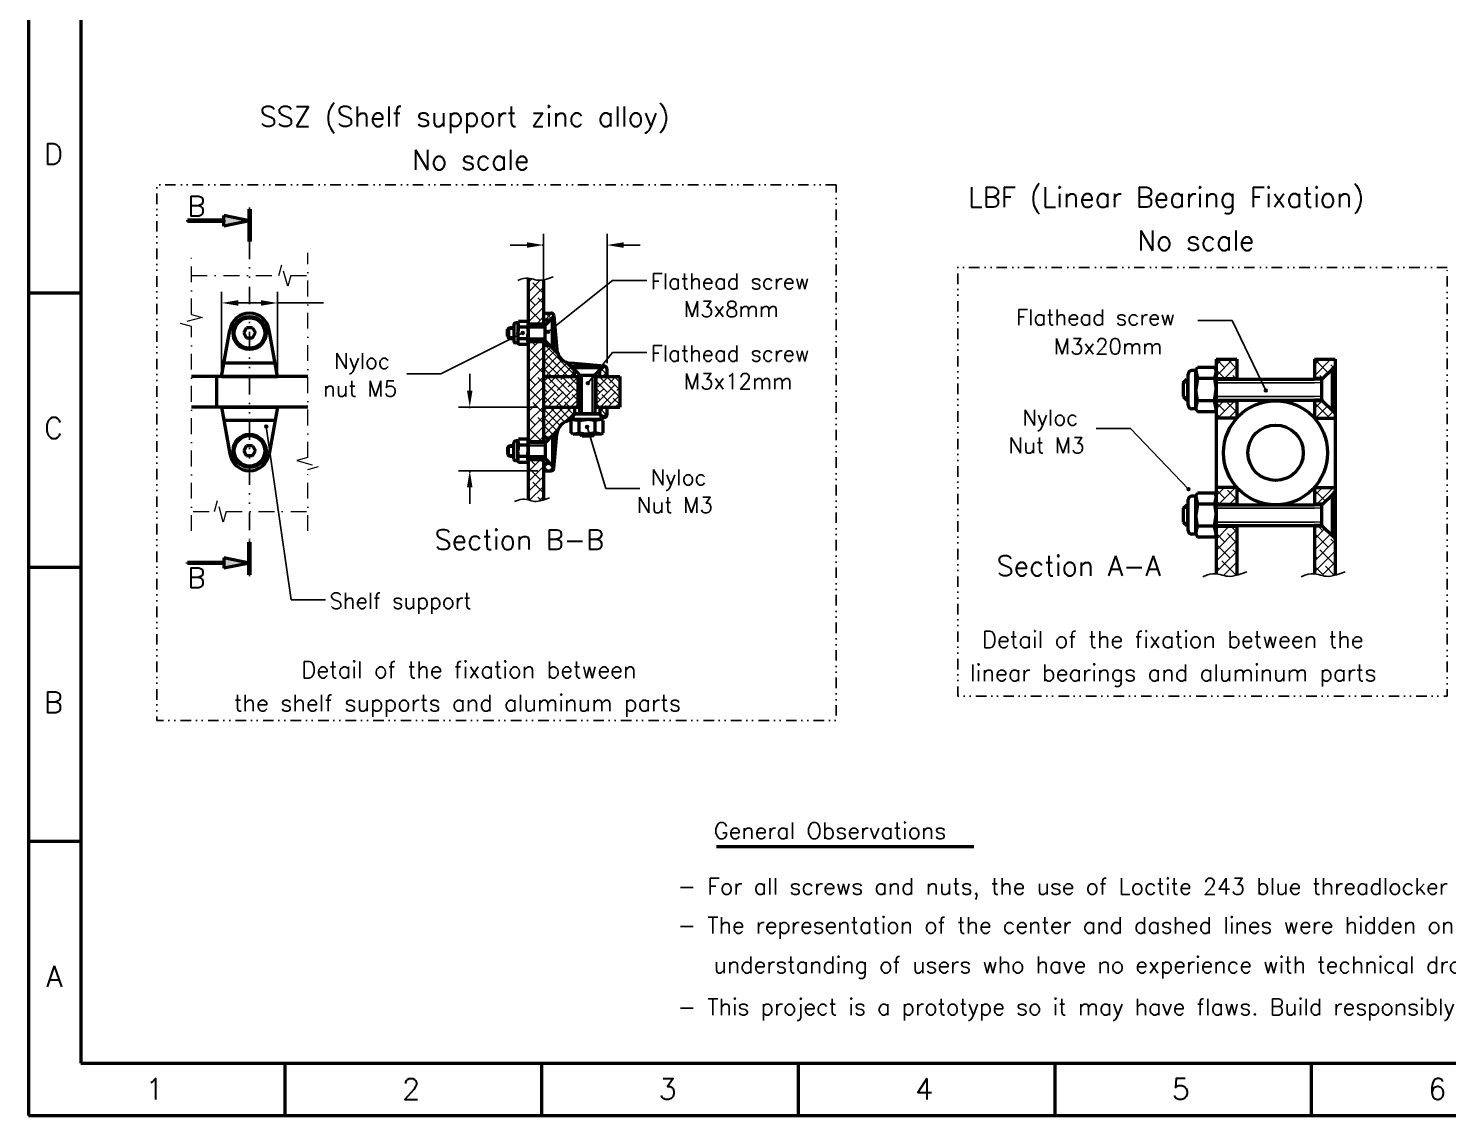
# Model space of a CAD drawing. Extents: x 22021 to 22715, y -7306 to -6812.
# Drawn here: x 22020.7 to 22276.6, y -7306 to -7110.1 of the extents above; entities that cross this region are included whole.
import ezdxf

# ---------------------------------------------------------------- set-up
doc = ezdxf.new("R2010")
doc.units = 0
doc.header["$PDMODE"] = 34
for name, pattern in [('DASHDOTTINY', [3.81, 1.905, -0.9525, 0, -0.9525]), ('DASHED', [19.05, 12.7, -6.35]), ('DIVIDE', [31.75, 12.7, -6.35, 0, -6.35, 0, -6.35]), ('DIVIDETINY', [4.7625, 1.905, -0.9525, 0, -0.9525, 0, -0.9525])]:
    doc.linetypes.add(name, pattern=pattern)
doc.layers.get('0').update_dxf_attribs({"lineweight": 0})
for name, color, linetype in [('Corte', 130, 'DIVIDE'), ('Cotas', 90, 'Continuous'), ('Detalhe', 132, 'DIVIDETINY'), ('Hachura', 9, 'Continuous')]:
    doc.layers.add(name, color=color, linetype=linetype)
for name, color, linetype, lineweight in [('Encurtamento', 61, 'DASHDOTTINY', 13), ('Fixação e Transmissão', 5, 'Continuous', 50), ('Guias', 30, 'Continuous', 50), ('Linha tracejada', 254, 'DASHED', 15), ('Perfis e Cantoneiras', 2, 'Continuous', 50), ('Peças Usinadas', 120, 'Continuous', 50)]:
    doc.layers.add(name, color=color, linetype=linetype, lineweight=lineweight)
doc.styles.get("Standard").update_dxf_attribs({"font": 'romans.shx'})
doc.dimstyles.get("Standard").update_dxf_attribs({"dimtxt": 3, "dimasz": 3, "dimexe": 2, "dimexo": 1, "dimgap": 1, "dimtad": 0, "dimtoh": 1, "dimcen": 0.09, "dimadec": 0, "dimazin": 0, "dimtfac": 1, "dimtdec": 4, "dimtofl": 0, "dimtmove": 0, "dimatfit": 3, "dimfxl": 1, "dimtolj": 1, "dimtzin": 0, "dimarcsym": 0})

# ---------------------------------------------------------------- blocks, each defined once
blk = doc.blocks.new('*D_11')
at = {"color": 0, "linetype": 'ByBlock', "lineweight": -2}
for p, q in [((22100.27, -7175.32), (22100.27, -7172.32)), ((22112.57, -7178.32), (22098.27, -7178.32)), ((22100.27, -7178.32), (22100.27, -7178.5)), ((22112.57, -7189.77), (22098.27, -7189.77)), ((22100.27, -7189.77), (22100.27, -7190.08)), ((22100.27, -7192.77), (22100.27, -7195.77))]:
    blk.add_line(p, q, dxfattribs=at)
for points in [[(22100.27, -7178.32), (22100.77, -7175.32), (22100.27, -7178.32), (22099.77, -7175.32)], [(22100.27, -7189.77), (22099.77, -7192.77), (22100.27, -7189.77), (22100.77, -7192.77)]]:
    blk.add_solid(points, dxfattribs=at)
at = {"layer": 'Defpoints', "color": 0, "linetype": 'ByBlock', "lineweight": 0}
for p in [(22100.27, -7178.32), (22113.57, -7178.32), (22100.27, -7189.77), (22113.57, -7189.77)]:
    blk.add_point(p, dxfattribs=at)
blk = doc.blocks.new('*D_16')
at = {"color": 0, "linetype": 'ByBlock', "lineweight": -2}
for p, q in [((22110.57, -7149.1), (22107.57, -7149.1)), ((22113.57, -7149.1), (22113.34, -7149.1)), ((22113.57, -7160.38), (22113.57, -7147.1)), ((22125.02, -7149.1), (22124.91, -7149.1)), ((22125.02, -7170.41), (22125.02, -7147.1)), ((22128.02, -7149.1), (22131.02, -7149.1))]:
    blk.add_line(p, q, dxfattribs=at)
for points in [[(22113.57, -7149.1), (22110.57, -7148.6), (22113.57, -7149.1), (22110.57, -7149.6)], [(22125.02, -7149.1), (22128.02, -7149.6), (22125.02, -7149.1), (22128.02, -7148.6)]]:
    blk.add_solid(points, dxfattribs=at)
at = {"layer": 'Defpoints', "color": 0, "linetype": 'ByBlock', "lineweight": 0}
for p in [(22113.57, -7149.1), (22125.02, -7149.1), (22113.57, -7161.38), (22125.02, -7171.41)]:
    blk.add_point(p, dxfattribs=at)
blk = doc.blocks.new('*D_17')
at = {"color": 0, "linetype": 'ByBlock', "lineweight": -2}
for p, q in [((22055.54, -7171.82), (22055.54, -7157.54)), ((22058.54, -7159.54), (22062.61, -7159.54)), ((22065.61, -7171.82), (22065.61, -7157.54)), ((22065.61, -7159.54), (22073.9, -7159.54))]:
    blk.add_line(p, q, dxfattribs=at)
for points in [[(22055.54, -7159.54), (22058.54, -7160.04), (22055.54, -7159.54), (22058.54, -7159.04)], [(22065.61, -7159.54), (22062.61, -7159.04), (22065.61, -7159.54), (22062.61, -7160.04)]]:
    blk.add_solid(points, dxfattribs=at)
at = {"layer": 'Defpoints', "color": 0, "linetype": 'ByBlock', "lineweight": 0}
for p in [(22055.54, -7159.54), (22065.61, -7159.54), (22055.54, -7172.82), (22065.61, -7172.82)]:
    blk.add_point(p, dxfattribs=at)

msp = doc.modelspace()

# ---------------------------------------------------------------- hatches: boundary and pattern name
at = {"layer": 'Cotas'}
h = msp.add_hatch(color=256, dxfattribs=at)
h.dxf.hatch_style = 1
h.paths.add_polyline_path([(22110.097, -7164.944, 0.2411741), (22109.99, -7164.734, 0.6113775), (22109.58, -7164.944, 1), (22110.097, -7164.944)])
h = msp.add_hatch(color=256, dxfattribs=at)
h.dxf.hatch_style = 1
h.paths.add_polyline_path([(22114.661, -7164.755, 0.2411741), (22114.553, -7164.545, 0.6113775), (22114.144, -7164.755, 1), (22114.661, -7164.755)])
h = msp.add_hatch(color=256, dxfattribs=at)
h.dxf.hatch_style = 1
h.paths.add_polyline_path([(22121.828, -7173.989, 0.2411741), (22121.72, -7173.779, 0.6113775), (22121.311, -7173.989, 1), (22121.828, -7173.989)])
h = msp.add_hatch(color=256, dxfattribs=at)
h.dxf.hatch_style = 1
h.paths.add_polyline_path([(22244.065, -7175.32, 0.2411741), (22243.957, -7175.11, 0.6113775), (22243.548, -7175.32, 1), (22244.065, -7175.32)])
h = msp.add_hatch(color=256, dxfattribs=at)
h.dxf.hatch_style = 1
h.paths.add_polyline_path([(22063.851, -7181.797, 0.2411741), (22063.743, -7181.587, 0.6113775), (22063.334, -7181.797, 1), (22063.851, -7181.797)])
h = msp.add_hatch(color=256, dxfattribs=at)
h.dxf.hatch_style = 1
h.paths.add_polyline_path([(22121.685, -7181.897, 0.2411741), (22121.578, -7181.687, 0.6113775), (22121.168, -7181.897, 1), (22121.685, -7181.897)])
h = msp.add_hatch(color=256, dxfattribs=at)
h.dxf.hatch_style = 1
h.paths.add_polyline_path([(22230.13, -7193.11, 0.2411741), (22230.023, -7192.9, 0.6113775), (22229.613, -7193.11, 1), (22230.13, -7193.11)])
at = {"layer": 'Hachura'}
h = msp.add_hatch(dxfattribs=at)
h.set_pattern_fill('ANSI38', color=256, scale=0.4)
h.paths.add_polyline_path([(22113.566, -7155.367), (22113.541, -7155.372), (22113.515, -7155.378), (22113.49, -7155.383), (22113.465, -7155.388), (22113.44, -7155.393), (22113.416, -7155.398), (22113.391, -7155.402), (22113.367, -7155.407), (22113.343, -7155.411), (22113.32, -7155.415), (22113.296, -7155.419), (22113.273, -7155.422), (22113.25, -7155.426), (22113.228, -7155.429), (22113.205, -7155.432), (22113.183, -7155.435), (22113.161, -7155.438), (22113.139, -7155.441), (22113.117, -7155.443), (22113.096, -7155.445), (22113.075, -7155.448), (22113.054, -7155.45), (22113.033, -7155.451), (22113.012, -7155.453), (22112.992, -7155.455), (22112.971, -7155.456), (22112.951, -7155.457), (22112.931, -7155.458), (22112.911, -7155.459), (22112.891, -7155.46), (22112.872, -7155.46), (22112.853, -7155.461), (22112.833, -7155.461), (22112.814, -7155.461), (22112.795, -7155.461), (22112.776, -7155.461), (22112.758, -7155.461), (22112.739, -7155.461), (22112.72, -7155.46), (22112.702, -7155.46), (22112.684, -7155.459), (22112.666, -7155.458), (22112.648, -7155.457), (22112.63, -7155.456), (22112.612, -7155.454), (22112.594, -7155.453), (22112.576, -7155.451), (22112.559, -7155.45), (22112.541, -7155.448), (22112.524, -7155.446), (22112.506, -7155.444), (22112.489, -7155.442), (22112.472, -7155.44), (22112.454, -7155.438), (22112.437, -7155.435), (22112.42, -7155.433), (22112.403, -7155.43), (22112.386, -7155.427), (22112.369, -7155.424), (22112.352, -7155.421), (22112.335, -7155.418), (22112.318, -7155.415), (22112.301, -7155.412), (22112.284, -7155.408), (22112.268, -7155.405), (22112.251, -7155.401), (22112.234, -7155.398), (22112.217, -7155.394), (22112.2, -7155.39), (22112.183, -7155.386), (22112.166, -7155.382), (22112.15, -7155.378), (22112.133, -7155.374), (22112.116, -7155.37), (22112.099, -7155.366), (22112.082, -7155.361), (22112.065, -7155.357), (22112.048, -7155.352), (22112.03, -7155.348), (22112.013, -7155.343), (22111.996, -7155.339), (22111.979, -7155.334), (22111.944, -7155.324), (22111.909, -7155.314), (22111.874, -7155.304), (22111.839, -7155.294), (22111.767, -7155.273), (22111.731, -7155.263), (22111.694, -7155.252), (22111.657, -7155.242), (22111.62, -7155.232), (22111.602, -7155.226), (22111.583, -7155.221), (22111.564, -7155.216), (22111.545, -7155.211), (22111.526, -7155.206), (22111.507, -7155.201), (22111.488, -7155.196), (22111.468, -7155.191), (22111.449, -7155.186), (22111.43, -7155.181), (22111.41, -7155.177), (22111.39, -7155.172), (22111.371, -7155.167), (22111.351, -7155.163), (22111.331, -7155.158), (22111.311, -7155.154), (22111.29, -7155.15), (22111.27, -7155.145), (22111.25, -7155.141), (22111.229, -7155.137), (22111.209, -7155.133), (22111.188, -7155.129), (22111.167, -7155.125), (22111.146, -7155.122), (22111.125, -7155.118), (22111.104, -7155.115), (22111.082, -7155.111), (22111.061, -7155.108), (22111.039, -7155.105), (22111.018, -7155.102), (22110.996, -7155.099), (22110.974, -7155.097), (22110.952, -7155.094), (22110.929, -7155.092), (22110.907, -7155.089), (22110.885, -7155.087), (22110.862, -7155.085), (22110.839, -7155.084), (22110.818, -7155.082), (22110.818, -7163.148), (22110.818, -7163.344), (22110.818, -7163.573), (22113.566, -7163.573), (22113.566, -7162.657), (22113.566, -7161.375), (22113.566, -7155.367)])
h = msp.add_hatch(dxfattribs=at)
h.set_pattern_fill('ANSI37', color=256, scale=0.32712132)
h.paths.add_polyline_path([(22115.434, -7161.793, 0.3888787), (22114.978, -7161.375), (22113.566, -7161.375), (22113.566, -7162.657), (22114.757, -7162.657), (22115.214, -7162.199), (22115.449, -7161.965), (22115.434, -7161.793)])
h = msp.add_hatch(dxfattribs=at)
h.set_pattern_fill('ANSI38', color=256, scale=0.4)
h.paths.add_polyline_path([(22113.566, -7178.32), (22113.566, -7175.572), (22113.566, -7172.824), (22113.566, -7167.237), (22113.566, -7166.321), (22110.818, -7166.321), (22110.818, -7166.55), (22110.818, -7166.746), (22110.818, -7184.398), (22110.818, -7184.594), (22110.818, -7184.823), (22113.566, -7184.823), (22113.566, -7183.907), (22113.566, -7178.32)])
h = msp.add_hatch(dxfattribs=at)
h.set_pattern_fill('ANSI37', color=256, scale=0.32712132)
h.paths.add_polyline_path([(22117.793, -7170.273, -0.2267131), (22116.117, -7168.597), (22115.214, -7167.695), (22114.757, -7167.237), (22113.566, -7167.237), (22113.566, -7172.824), (22119.153, -7172.824), (22119.153, -7171.634), (22118.695, -7171.176), (22117.793, -7170.273)])
h = msp.add_hatch(dxfattribs=at)
h.set_pattern_fill('ANSI38', color=256, scale=0.4375)
h.paths.add_polyline_path([(22238.577, -7169.666), (22234.827, -7169.666), (22234.827, -7171.729), (22234.827, -7173.166), (22238.577, -7173.166), (22238.577, -7169.666)])
h = msp.add_hatch(dxfattribs=at)
h.set_pattern_fill('ANSI38', color=256, scale=0.4375)
h.paths.add_polyline_path([(22256.302, -7170.916), (22256.302, -7169.666), (22252.552, -7169.666), (22252.552, -7173.166), (22254.052, -7173.166), (22255.802, -7171.416), (22256.302, -7170.916)])
h = msp.add_hatch(dxfattribs=at)
h.set_pattern_fill('ANSI37', color=256, scale=0.32712132)
h.paths.add_polyline_path([(22125.015, -7171.412, 0.3888787), (22124.597, -7170.956), (22124.425, -7170.941), (22124.191, -7171.176), (22123.733, -7171.634), (22123.733, -7172.824), (22125.015, -7172.824), (22125.015, -7171.412)])
h = msp.add_hatch(dxfattribs=at)
h.set_pattern_fill('ANSI38', color=256, scale=0.30000001, angle=90.000003)
h.paths.add_polyline_path([(22119.84, -7172.824), (22119.153, -7172.824), (22113.566, -7172.824), (22113.566, -7175.572), (22119.84, -7175.572), (22119.84, -7172.824)])
h = msp.add_hatch(dxfattribs=at)
h.set_pattern_fill('ANSI38', color=256, scale=0.30000001, angle=90.000003)
h.paths.add_polyline_path([(22127.305, -7172.824), (22125.015, -7172.824), (22123.733, -7172.824), (22123.046, -7172.824), (22123.046, -7175.572), (22127.305, -7175.572), (22127.305, -7172.824)])
h = msp.add_hatch(dxfattribs=at)
h.set_pattern_fill('ANSI38', color=256, scale=0.30000001)
h.paths.add_polyline_path([(22119.84, -7175.572), (22113.566, -7175.572), (22113.566, -7178.32), (22119.153, -7178.32), (22120.069, -7178.32), (22120.069, -7175.572), (22119.84, -7175.572)])
h = msp.add_hatch(dxfattribs=at)
h.set_pattern_fill('ANSI38', color=256, scale=0.30000001)
h.paths.add_polyline_path([(22127.305, -7175.572), (22123.046, -7175.572), (22122.817, -7175.572), (22122.817, -7178.32), (22123.733, -7178.32), (22125.015, -7178.32), (22127.305, -7178.32), (22127.305, -7175.572)])
h = msp.add_hatch(dxfattribs=at)
h.set_pattern_fill('ANSI38', color=256, scale=0.4375)
h.paths.add_polyline_path([(22238.577, -7177.166), (22234.827, -7177.166), (22234.827, -7178.604), (22234.827, -7180.291), (22238.577, -7180.291), (22238.577, -7177.166)])
h = msp.add_hatch(dxfattribs=at)
h.set_pattern_fill('ANSI38', color=256, scale=0.4375)
h.paths.add_polyline_path([(22255.802, -7178.916), (22254.052, -7177.166), (22252.552, -7177.166), (22252.552, -7180.291), (22256.302, -7180.291), (22256.302, -7179.416), (22255.802, -7178.916)])
h = msp.add_hatch(dxfattribs=at)
h.set_pattern_fill('ANSI37', color=256, scale=0.32712132)
h.paths.add_polyline_path([(22119.153, -7179.511), (22119.153, -7178.32), (22113.566, -7178.32), (22113.566, -7183.907), (22114.757, -7183.907), (22115.214, -7183.449), (22116.117, -7182.547, -0.2267131), (22117.793, -7180.871), (22119.153, -7179.511)])
h = msp.add_hatch(dxfattribs=at)
h.set_pattern_fill('ANSI37', color=256, scale=0.32712132)
h.paths.add_polyline_path([(22125.015, -7178.32), (22123.733, -7178.32), (22123.733, -7179.511), (22124.425, -7180.203), (22124.597, -7180.188, 0.3888779), (22125.015, -7179.732), (22125.015, -7178.32)])
h = msp.add_hatch(dxfattribs=at)
h.set_pattern_fill('ANSI38', color=256, scale=0.4)
h.paths.add_polyline_path([(22113.566, -7189.769), (22113.566, -7188.487), (22113.566, -7187.571), (22110.818, -7187.571), (22110.818, -7187.8), (22110.818, -7187.996), (22110.818, -7195.034), (22110.825, -7195.036), (22110.845, -7195.041), (22110.864, -7195.046), (22110.883, -7195.051), (22110.902, -7195.056), (22110.921, -7195.061), (22110.94, -7195.066), (22110.959, -7195.071), (22110.978, -7195.076), (22110.996, -7195.082), (22111.034, -7195.092), (22111.07, -7195.102), (22111.107, -7195.113), (22111.143, -7195.123), (22111.215, -7195.144), (22111.25, -7195.154), (22111.285, -7195.164), (22111.32, -7195.174), (22111.355, -7195.184), (22111.372, -7195.189), (22111.389, -7195.193), (22111.407, -7195.198), (22111.424, -7195.202), (22111.441, -7195.207), (22111.458, -7195.211), (22111.475, -7195.216), (22111.492, -7195.22), (22111.509, -7195.224), (22111.526, -7195.228), (22111.543, -7195.232), (22111.559, -7195.236), (22111.576, -7195.24), (22111.593, -7195.244), (22111.61, -7195.248), (22111.627, -7195.251), (22111.644, -7195.255), (22111.661, -7195.258), (22111.677, -7195.262), (22111.694, -7195.265), (22111.711, -7195.268), (22111.728, -7195.271), (22111.745, -7195.274), (22111.762, -7195.277), (22111.779, -7195.28), (22111.796, -7195.282), (22111.813, -7195.285), (22111.83, -7195.287), (22111.848, -7195.29), (22111.865, -7195.292), (22111.882, -7195.294), (22111.9, -7195.296), (22111.917, -7195.298), (22111.935, -7195.3), (22111.952, -7195.301), (22111.97, -7195.303), (22111.988, -7195.304), (22112.006, -7195.306), (22112.024, -7195.307), (22112.042, -7195.308), (22112.06, -7195.309), (22112.078, -7195.31), (22112.097, -7195.31), (22112.115, -7195.311), (22112.134, -7195.311), (22112.152, -7195.311), (22112.171, -7195.311), (22112.19, -7195.311), (22112.209, -7195.311), (22112.229, -7195.311), (22112.248, -7195.31), (22112.268, -7195.31), (22112.287, -7195.309), (22112.307, -7195.308), (22112.327, -7195.307), (22112.347, -7195.306), (22112.368, -7195.305), (22112.388, -7195.303), (22112.409, -7195.301), (22112.43, -7195.3), (22112.451, -7195.298), (22112.472, -7195.295), (22112.494, -7195.293), (22112.515, -7195.291), (22112.537, -7195.288), (22112.559, -7195.285), (22112.581, -7195.282), (22112.604, -7195.279), (22112.627, -7195.276), (22112.649, -7195.272), (22112.673, -7195.269), (22112.696, -7195.265), (22112.719, -7195.261), (22112.743, -7195.257), (22112.767, -7195.252), (22112.792, -7195.248), (22112.816, -7195.243), (22112.841, -7195.238), (22112.866, -7195.233), (22112.891, -7195.228), (22112.917, -7195.222), (22112.943, -7195.216), (22112.969, -7195.21), (22112.996, -7195.204), (22113.022, -7195.198), (22113.049, -7195.192), (22113.077, -7195.185), (22113.104, -7195.178), (22113.132, -7195.171), (22113.16, -7195.164), (22113.189, -7195.156), (22113.217, -7195.149), (22113.247, -7195.141), (22113.276, -7195.132), (22113.306, -7195.124), (22113.336, -7195.116), (22113.366, -7195.107), (22113.397, -7195.098), (22113.428, -7195.089), (22113.46, -7195.079), (22113.491, -7195.07), (22113.523, -7195.06), (22113.556, -7195.05), (22113.566, -7195.046), (22113.566, -7189.769)])
h = msp.add_hatch(dxfattribs=at)
h.set_pattern_fill('ANSI37', color=256, scale=0.32712132)
h.paths.add_polyline_path([(22115.214, -7188.945), (22114.757, -7188.487), (22113.566, -7188.487), (22113.566, -7189.769), (22114.978, -7189.769, 0.3888787), (22115.434, -7189.351), (22115.449, -7189.18), (22115.214, -7188.945)])
h = msp.add_hatch(dxfattribs=at)
h.set_pattern_fill('ANSI38', color=256, scale=0.4375)
h.paths.add_polyline_path([(22238.577, -7192.791), (22234.827, -7192.791), (22234.827, -7194.354), (22234.827, -7195.916), (22238.577, -7195.916), (22238.577, -7195.791), (22238.577, -7192.791)])
h = msp.add_hatch(dxfattribs=at)
h.set_pattern_fill('ANSI38', color=256, scale=0.4375)
h.paths.add_polyline_path([(22255.802, -7194.041), (22256.302, -7193.541), (22256.302, -7192.791), (22252.552, -7192.791), (22252.552, -7195.791), (22254.052, -7195.791), (22255.802, -7194.041)])
h = msp.add_hatch(dxfattribs=at)
h.set_pattern_fill('ANSI38', color=256, scale=0.4375)
h.paths.add_polyline_path([(22238.577, -7199.791), (22238.577, -7199.666), (22234.827, -7199.666), (22234.827, -7201.229), (22234.827, -7208.354), (22234.844, -7208.355), (22234.872, -7208.358), (22234.9, -7208.361), (22234.928, -7208.364), (22234.956, -7208.367), (22234.983, -7208.37), (22235.011, -7208.374), (22235.038, -7208.377), (22235.065, -7208.381), (22235.092, -7208.385), (22235.118, -7208.389), (22235.145, -7208.394), (22235.171, -7208.398), (22235.197, -7208.403), (22235.223, -7208.408), (22235.249, -7208.412), (22235.275, -7208.417), (22235.301, -7208.422), (22235.326, -7208.428), (22235.352, -7208.433), (22235.377, -7208.438), (22235.402, -7208.444), (22235.427, -7208.45), (22235.452, -7208.455), (22235.477, -7208.461), (22235.501, -7208.467), (22235.526, -7208.473), (22235.55, -7208.479), (22235.574, -7208.485), (22235.598, -7208.491), (22235.622, -7208.497), (22235.646, -7208.504), (22235.67, -7208.51), (22235.694, -7208.516), (22235.717, -7208.523), (22235.741, -7208.529), (22235.764, -7208.535), (22235.81, -7208.548), (22235.856, -7208.561), (22235.902, -7208.575), (22235.947, -7208.588), (22236.037, -7208.613), (22236.081, -7208.626), (22236.125, -7208.639), (22236.169, -7208.651), (22236.212, -7208.663), (22236.234, -7208.669), (22236.255, -7208.675), (22236.277, -7208.681), (22236.298, -7208.687), (22236.319, -7208.692), (22236.341, -7208.698), (22236.362, -7208.703), (22236.383, -7208.709), (22236.404, -7208.714), (22236.426, -7208.719), (22236.447, -7208.724), (22236.468, -7208.729), (22236.489, -7208.734), (22236.51, -7208.739), (22236.531, -7208.743), (22236.552, -7208.748), (22236.573, -7208.752), (22236.594, -7208.757), (22236.615, -7208.761), (22236.636, -7208.765), (22236.658, -7208.769), (22236.679, -7208.773), (22236.7, -7208.776), (22236.721, -7208.78), (22236.742, -7208.783), (22236.764, -7208.787), (22236.785, -7208.79), (22236.807, -7208.793), (22236.828, -7208.796), (22236.85, -7208.799), (22236.871, -7208.801), (22236.893, -7208.804), (22236.915, -7208.806), (22236.937, -7208.808), (22236.959, -7208.81), (22236.981, -7208.812), (22237.003, -7208.814), (22237.026, -7208.816), (22237.048, -7208.817), (22237.071, -7208.818), (22237.093, -7208.82), (22237.116, -7208.82), (22237.139, -7208.821), (22237.162, -7208.822), (22237.186, -7208.822), (22237.209, -7208.823), (22237.233, -7208.823), (22237.256, -7208.823), (22237.28, -7208.823), (22237.304, -7208.822), (22237.329, -7208.822), (22237.353, -7208.821), (22237.378, -7208.82), (22237.402, -7208.819), (22237.427, -7208.817), (22237.453, -7208.816), (22237.478, -7208.814), (22237.504, -7208.812), (22237.53, -7208.81), (22237.556, -7208.808), (22237.582, -7208.806), (22237.609, -7208.803), (22237.635, -7208.8), (22237.663, -7208.797), (22237.69, -7208.794), (22237.717, -7208.79), (22237.745, -7208.786), (22237.773, -7208.782), (22237.802, -7208.778), (22237.83, -7208.774), (22237.859, -7208.769), (22237.888, -7208.765), (22237.918, -7208.76), (22237.948, -7208.754), (22237.978, -7208.749), (22238.008, -7208.743), (22238.039, -7208.737), (22238.07, -7208.731), (22238.101, -7208.725), (22238.133, -7208.718), (22238.165, -7208.711), (22238.197, -7208.704), (22238.23, -7208.697), (22238.263, -7208.689), (22238.296, -7208.681), (22238.33, -7208.673), (22238.364, -7208.665), (22238.399, -7208.656), (22238.434, -7208.647), (22238.469, -7208.638), (22238.504, -7208.629), (22238.54, -7208.619), (22238.577, -7208.609), (22238.577, -7208.609), (22238.577, -7199.791)])
h = msp.add_hatch(dxfattribs=at)
h.set_pattern_fill('ANSI38', color=256, scale=0.4375)
h.paths.add_polyline_path([(22256.302, -7202.041), (22255.802, -7201.541), (22254.052, -7199.791), (22252.552, -7199.791), (22252.552, -7208.354), (22252.57, -7208.355), (22252.598, -7208.358), (22252.626, -7208.361), (22252.654, -7208.364), (22252.681, -7208.367), (22252.709, -7208.37), (22252.736, -7208.374), (22252.763, -7208.377), (22252.79, -7208.381), (22252.817, -7208.385), (22252.844, -7208.389), (22252.87, -7208.394), (22252.897, -7208.398), (22252.923, -7208.403), (22252.949, -7208.408), (22252.975, -7208.412), (22253.001, -7208.417), (22253.026, -7208.422), (22253.052, -7208.428), (22253.077, -7208.433), (22253.102, -7208.438), (22253.127, -7208.444), (22253.152, -7208.45), (22253.177, -7208.455), (22253.202, -7208.461), (22253.227, -7208.467), (22253.251, -7208.473), (22253.275, -7208.479), (22253.3, -7208.485), (22253.324, -7208.491), (22253.348, -7208.497), (22253.372, -7208.504), (22253.395, -7208.51), (22253.419, -7208.516), (22253.443, -7208.523), (22253.466, -7208.529), (22253.49, -7208.535), (22253.536, -7208.548), (22253.582, -7208.561), (22253.628, -7208.575), (22253.673, -7208.588), (22253.762, -7208.613), (22253.807, -7208.626), (22253.85, -7208.639), (22253.894, -7208.651), (22253.938, -7208.663), (22253.959, -7208.669), (22253.981, -7208.675), (22254.002, -7208.681), (22254.024, -7208.687), (22254.045, -7208.692), (22254.066, -7208.698), (22254.087, -7208.703), (22254.109, -7208.709), (22254.13, -7208.714), (22254.151, -7208.719), (22254.172, -7208.724), (22254.193, -7208.729), (22254.214, -7208.734), (22254.235, -7208.739), (22254.256, -7208.743), (22254.277, -7208.748), (22254.299, -7208.752), (22254.32, -7208.757), (22254.341, -7208.761), (22254.362, -7208.765), (22254.383, -7208.769), (22254.404, -7208.773), (22254.425, -7208.776), (22254.447, -7208.78), (22254.468, -7208.783), (22254.489, -7208.787), (22254.511, -7208.79), (22254.532, -7208.793), (22254.554, -7208.796), (22254.575, -7208.799), (22254.597, -7208.801), (22254.619, -7208.804), (22254.64, -7208.806), (22254.662, -7208.808), (22254.684, -7208.81), (22254.706, -7208.812), (22254.729, -7208.814), (22254.751, -7208.816), (22254.773, -7208.817), (22254.796, -7208.818), (22254.819, -7208.82), (22254.842, -7208.82), (22254.865, -7208.821), (22254.888, -7208.822), (22254.911, -7208.822), (22254.934, -7208.823), (22254.958, -7208.823), (22254.982, -7208.823), (22255.006, -7208.823), (22255.03, -7208.822), (22255.054, -7208.822), (22255.078, -7208.821), (22255.103, -7208.82), (22255.128, -7208.819), (22255.153, -7208.817), (22255.178, -7208.816), (22255.204, -7208.814), (22255.229, -7208.812), (22255.255, -7208.81), (22255.281, -7208.808), (22255.308, -7208.806), (22255.334, -7208.803), (22255.361, -7208.8), (22255.388, -7208.797), (22255.415, -7208.794), (22255.443, -7208.79), (22255.471, -7208.786), (22255.499, -7208.782), (22255.527, -7208.778), (22255.556, -7208.774), (22255.585, -7208.769), (22255.614, -7208.765), (22255.643, -7208.76), (22255.673, -7208.754), (22255.703, -7208.749), (22255.734, -7208.743), (22255.764, -7208.737), (22255.795, -7208.731), (22255.827, -7208.725), (22255.858, -7208.718), (22255.89, -7208.711), (22255.923, -7208.704), (22255.955, -7208.697), (22255.988, -7208.689), (22256.022, -7208.681), (22256.056, -7208.673), (22256.09, -7208.665), (22256.124, -7208.656), (22256.159, -7208.647), (22256.194, -7208.638), (22256.23, -7208.629), (22256.266, -7208.619), (22256.302, -7208.609), (22256.302, -7208.609), (22256.302, -7202.041)])
at = {"layer": 'Perfis e Cantoneiras'}
h = msp.add_hatch(color=130, dxfattribs=at)
h.dxf.hatch_style = 1
h.paths.add_polyline_path([(22055.959, -7145.684), (22060.573, -7144.733), (22055.959, -7143.783), (22055.959, -7144.733), (22055.959, -7145.684)])
h = msp.add_hatch(color=130, dxfattribs=at)
h.dxf.hatch_style = 1
h.paths.add_polyline_path([(22060.46, -7148.468), (22060.573, -7148.468), (22060.685, -7148.468), (22060.685, -7142.612), (22060.46, -7142.612), (22060.46, -7144.71), (22060.573, -7144.733), (22060.46, -7144.756), (22060.46, -7148.468)])
h = msp.add_hatch(color=130, dxfattribs=at)
h.dxf.hatch_style = 1
h.paths.add_polyline_path([(22049.384, -7144.846), (22055.959, -7144.846), (22055.959, -7144.621), (22049.384, -7144.621), (22049.384, -7144.846)])
h = msp.add_hatch(color=130, dxfattribs=at)
h.dxf.hatch_style = 1
h.paths.add_polyline_path([(22060.46, -7202.677), (22060.573, -7202.677), (22060.685, -7202.677), (22060.685, -7208.532), (22060.46, -7208.532), (22060.46, -7206.434), (22060.573, -7206.411), (22060.46, -7206.388), (22060.46, -7202.677)])
h = msp.add_hatch(color=130, dxfattribs=at)
h.dxf.hatch_style = 1
h.paths.add_polyline_path([(22055.959, -7205.46), (22060.573, -7206.411), (22055.959, -7207.362), (22055.959, -7206.411), (22055.959, -7205.46)])
h = msp.add_hatch(color=130, dxfattribs=at)
h.dxf.hatch_style = 1
h.paths.add_polyline_path([(22049.384, -7206.299), (22055.959, -7206.299), (22055.959, -7206.524), (22049.384, -7206.524), (22049.384, -7206.299)])

# ---------------------------------------------------------------- linework, layer by layer
at = {"layer": 'Corte', "ltscale": 0.25}
msp.add_line((22060.573, -7148.468), (22060.573, -7202.677), dxfattribs=at)
at = {"layer": 'Cotas'}
for p, q in [((22114.402, -7164.755), (22126.026, -7155.476)), ((22126.026, -7155.476), (22132.202, -7155.476)), ((22231.54, -7162.679), (22237.715, -7162.679)), ((22243.806, -7175.32), (22237.715, -7162.679)), ((22109.838, -7164.944), (22095.082, -7172.306)), ((22121.569, -7173.989), (22126.026, -7168.476)), ((22126.026, -7168.476), (22132.202, -7168.476)), ((22095.082, -7172.306), (22088.906, -7172.306)), ((22063.592, -7181.797), (22068.097, -7213.053)), ((22121.427, -7181.897), (22124.789, -7192.986)), ((22213.221, -7182.183), (22219.397, -7182.183)), ((22229.872, -7193.11), (22219.397, -7182.183)), ((22124.789, -7192.986), (22130.965, -7192.986)), ((22068.097, -7213.053), (22074.273, -7213.053))]:
    msp.add_line(p, q, dxfattribs=at)
for centre in [(22109.838, -7164.944), (22114.402, -7164.755), (22121.569, -7173.989), (22243.806, -7175.32), (22063.592, -7181.797), (22121.427, -7181.897), (22229.872, -7193.11)]:
    msp.add_circle(centre, 0.259, dxfattribs=at)
at = {"layer": 'Detalhe', "flags": 128}
for points in [[(22166.335, -7138.228), (22043.862, -7138.228), (22043.862, -7234.808), (22166.335, -7234.808)], [(22276.529, -7153.133), (22188.299, -7153.133), (22188.299, -7230.397), (22276.529, -7230.397)]]:
    msp.add_lwpolyline(points, close=True, dxfattribs=at)
at = {"layer": 'Encurtamento', "color": 4, "ltscale": 1.5}
for p, q in [((22050.078, -7161.617), (22050.078, -7150.527)), ((22071.068, -7187.423), (22071.068, -7150.527)), ((22050.078, -7154.593), (22065.849, -7154.593)), ((22065.849, -7154.593), (22066.383, -7152.645)), ((22067.451, -7156.542), (22066.383, -7152.645)), ((22067.985, -7154.593), (22067.451, -7156.542)), ((22067.985, -7154.593), (22071.068, -7154.593)), ((22052.026, -7162.151), (22048.129, -7163.22)), ((22050.078, -7161.617), (22052.026, -7162.151)), ((22050.078, -7163.754), (22048.129, -7163.22)), ((22050.078, -7200.618), (22050.078, -7163.754)), ((22071.068, -7187.423), (22069.12, -7187.957)), ((22069.12, -7187.957), (22073.016, -7189.026)), ((22071.068, -7189.56), (22073.016, -7189.026)), ((22071.068, -7200.618), (22071.068, -7189.56)), ((22054.237, -7197.119), (22054.771, -7195.171)), ((22055.84, -7199.067), (22054.771, -7195.171)), ((22050.417, -7197.119), (22054.237, -7197.119)), ((22056.374, -7197.119), (22055.84, -7199.067)), ((22056.374, -7197.119), (22071.407, -7197.119))]:
    msp.add_line(p, q, dxfattribs=at)
at = {"layer": 'Fixação e Transmissão', "ltscale": 0.1}
for p, q in [((22113.932, -7163.482), (22115.214, -7162.199)), ((22115.214, -7162.199), (22115.398, -7162.199)), ((22115.214, -7167.695), (22115.214, -7162.199)), ((22115.398, -7167.695), (22115.398, -7162.199)), ((22061.101, -7164.032), (22060.044, -7164.032)), ((22113.841, -7163.573), (22110.818, -7163.573)), ((22113.841, -7163.573), (22113.932, -7163.482)), ((22113.841, -7166.321), (22113.841, -7163.573)), ((22061.101, -7165.863), (22060.044, -7165.863)), ((22113.841, -7166.321), (22110.818, -7166.321)), ((22113.841, -7166.321), (22113.932, -7166.413)), ((22113.932, -7166.413), (22115.214, -7167.695)), ((22115.214, -7167.695), (22115.398, -7167.695)), ((22118.695, -7170.993), (22124.191, -7170.993)), ((22118.695, -7171.176), (22118.695, -7170.993)), ((22119.977, -7172.458), (22118.695, -7171.176)), ((22118.695, -7171.176), (22124.191, -7171.176)), ((22120.069, -7172.55), (22119.977, -7172.458)), ((22122.817, -7172.55), (22122.908, -7172.458)), ((22122.908, -7172.458), (22124.191, -7171.176)), ((22124.191, -7171.176), (22124.191, -7170.993)), ((22254.052, -7173.166), (22255.802, -7171.416)), ((22255.802, -7171.416), (22256.052, -7171.416)), ((22255.802, -7178.916), (22255.802, -7171.416)), ((22256.052, -7178.916), (22256.052, -7171.416)), ((22120.069, -7172.55), (22122.817, -7172.55)), ((22120.069, -7172.55), (22120.069, -7179.511)), ((22122.817, -7172.55), (22122.817, -7179.511)), ((22234.827, -7173.291), (22238.577, -7173.291)), ((22253.927, -7173.291), (22252.552, -7173.291)), ((22253.927, -7173.291), (22254.052, -7173.166)), ((22253.927, -7177.041), (22253.927, -7173.291)), ((22234.827, -7177.041), (22238.577, -7177.041)), ((22253.927, -7177.041), (22252.552, -7177.041)), ((22253.927, -7177.041), (22254.052, -7177.166)), ((22254.052, -7177.166), (22255.802, -7178.916)), ((22255.802, -7178.916), (22256.052, -7178.916)), ((22061.101, -7185.282), (22060.044, -7185.282)), ((22113.841, -7184.823), (22110.818, -7184.823)), ((22113.841, -7184.823), (22113.932, -7184.732)), ((22113.841, -7184.823), (22113.841, -7187.571)), ((22113.932, -7184.732), (22115.214, -7183.449)), ((22115.214, -7183.449), (22115.398, -7183.449)), ((22115.214, -7183.449), (22115.214, -7188.945)), ((22115.398, -7183.449), (22115.398, -7188.945)), ((22061.101, -7187.112), (22060.044, -7187.112)), ((22113.841, -7187.571), (22110.818, -7187.571)), ((22113.841, -7187.571), (22113.932, -7187.663)), ((22113.932, -7187.663), (22115.214, -7188.945)), ((22115.214, -7188.945), (22115.398, -7188.945)), ((22254.052, -7195.791), (22255.802, -7194.041)), ((22255.802, -7194.041), (22256.052, -7194.041)), ((22255.802, -7201.541), (22255.802, -7194.041)), ((22256.052, -7201.541), (22256.052, -7194.041)), ((22253.927, -7195.916), (22252.552, -7195.916)), ((22253.927, -7195.916), (22254.052, -7195.791)), ((22253.927, -7199.666), (22253.927, -7195.916)), ((22253.927, -7199.666), (22252.552, -7199.666)), ((22253.927, -7199.666), (22254.052, -7199.791)), ((22254.052, -7199.791), (22255.802, -7201.541)), ((22255.802, -7201.541), (22256.052, -7201.541))]:
    msp.add_line(p, q, dxfattribs=at)
at = {"layer": 'Fixação e Transmissão'}
for p, q in [((22060.044, -7164.032), (22059.516, -7164.947)), ((22061.101, -7164.032), (22061.63, -7164.947)), ((22107.089, -7164.293), (22107.416, -7163.966)), ((22107.089, -7165.602), (22107.089, -7164.293)), ((22107.416, -7163.966), (22108.201, -7163.966)), ((22108.201, -7163.475), (22108.201, -7166.419)), ((22108.921, -7163.148), (22108.528, -7163.148)), ((22108.921, -7163.148), (22109.081, -7162.87)), ((22108.921, -7163.148), (22108.921, -7166.746)), ((22108.921, -7163.148), (22109.081, -7163.909)), ((22109.081, -7163.909), (22108.921, -7164.947)), ((22110.657, -7162.87), (22109.081, -7162.87)), ((22110.657, -7163.909), (22109.081, -7163.909)), ((22110.818, -7163.148), (22110.657, -7162.87)), ((22110.818, -7163.148), (22110.657, -7163.909)), ((22110.657, -7163.909), (22110.818, -7164.947)), ((22110.818, -7163.148), (22110.818, -7166.746)), ((22060.044, -7165.863), (22059.516, -7164.947)), ((22061.101, -7165.863), (22061.63, -7164.947)), ((22063.095, -7166.403), (22063.095, -7166.403)), ((22107.089, -7165.602), (22107.416, -7165.929)), ((22107.416, -7165.929), (22108.201, -7165.929)), ((22108.921, -7166.746), (22108.528, -7166.746)), ((22109.081, -7165.986), (22108.921, -7164.947)), ((22108.921, -7166.746), (22109.081, -7165.986)), ((22108.921, -7166.746), (22109.081, -7167.025)), ((22110.657, -7165.986), (22109.081, -7165.986)), ((22110.657, -7167.025), (22109.081, -7167.025)), ((22110.657, -7165.986), (22110.818, -7164.947)), ((22110.818, -7166.746), (22110.657, -7165.986)), ((22110.818, -7166.746), (22110.657, -7167.025)), ((22229.827, -7177.979), (22229.827, -7172.354)), ((22231.202, -7171.729), (22230.452, -7171.729)), ((22231.202, -7171.729), (22231.509, -7171.197)), ((22231.202, -7178.604), (22231.202, -7171.729)), ((22231.202, -7171.729), (22231.509, -7173.182)), ((22234.52, -7171.197), (22231.509, -7171.197)), ((22234.827, -7171.729), (22234.52, -7171.197)), ((22234.827, -7171.729), (22234.52, -7173.182)), ((22234.827, -7178.604), (22234.827, -7171.729)), ((22228.927, -7173.916), (22229.552, -7173.291)), ((22228.927, -7173.916), (22228.927, -7176.416)), ((22229.552, -7173.291), (22229.827, -7173.291)), ((22231.509, -7173.182), (22231.202, -7175.166)), ((22234.52, -7173.182), (22231.509, -7173.182)), ((22234.52, -7173.182), (22234.827, -7175.166)), ((22238.577, -7173.291), (22252.552, -7173.291)), ((22228.927, -7176.416), (22229.552, -7177.041)), ((22229.552, -7177.041), (22229.827, -7177.041)), ((22231.509, -7177.151), (22231.202, -7175.166)), ((22231.202, -7178.604), (22231.509, -7177.151)), ((22234.52, -7177.151), (22231.509, -7177.151)), ((22234.52, -7177.151), (22234.827, -7175.166)), ((22234.827, -7178.604), (22234.52, -7177.151)), ((22238.577, -7177.041), (22252.552, -7177.041)), ((22118.924, -7180.518), (22118.924, -7179.969)), ((22123.504, -7179.511), (22119.382, -7179.511)), ((22123.962, -7180.518), (22123.962, -7179.969)), ((22231.202, -7178.604), (22230.452, -7178.604)), ((22231.202, -7178.604), (22231.509, -7179.136)), ((22234.52, -7179.136), (22231.509, -7179.136)), ((22234.827, -7178.604), (22234.52, -7179.136)), ((22118.924, -7180.518), (22118.534, -7180.743)), ((22118.534, -7182.95), (22118.534, -7180.743)), ((22123.962, -7180.518), (22118.924, -7180.518)), ((22118.924, -7180.518), (22119.989, -7180.743)), ((22119.989, -7180.743), (22121.443, -7180.518)), ((22119.989, -7182.95), (22119.989, -7180.743)), ((22122.897, -7180.743), (22121.443, -7180.518)), ((22123.962, -7180.518), (22122.897, -7180.743)), ((22122.897, -7182.95), (22122.897, -7180.743)), ((22123.962, -7180.518), (22124.351, -7180.743)), ((22124.351, -7182.95), (22124.351, -7180.743)), ((22060.044, -7185.282), (22059.516, -7186.197)), ((22061.101, -7185.282), (22061.63, -7186.197)), ((22063.095, -7184.741), (22063.095, -7184.741)), ((22107.089, -7185.543), (22107.416, -7185.216)), ((22107.416, -7185.216), (22108.201, -7185.216)), ((22108.201, -7187.669), (22108.201, -7184.725)), ((22108.921, -7184.398), (22108.528, -7184.398)), ((22108.921, -7184.398), (22109.081, -7184.12)), ((22108.921, -7187.996), (22108.921, -7184.398)), ((22108.921, -7184.398), (22109.081, -7185.158)), ((22109.081, -7185.158), (22108.921, -7186.197)), ((22110.657, -7184.12), (22109.081, -7184.12)), ((22110.657, -7185.158), (22109.081, -7185.158)), ((22110.818, -7184.398), (22110.657, -7184.12)), ((22110.818, -7184.398), (22110.657, -7185.158)), ((22110.657, -7185.158), (22110.818, -7186.197)), ((22110.818, -7187.996), (22110.818, -7184.398)), ((22118.924, -7183.175), (22118.534, -7182.95)), ((22118.924, -7183.175), (22119.989, -7182.95)), ((22123.962, -7183.175), (22118.924, -7183.175)), ((22119.989, -7182.95), (22121.443, -7183.175)), ((22120.527, -7183.541), (22120.161, -7183.175)), ((22122.359, -7183.541), (22120.527, -7183.541)), ((22122.897, -7182.95), (22121.443, -7183.175)), ((22122.359, -7183.541), (22122.725, -7183.175)), ((22123.962, -7183.175), (22122.897, -7182.95)), ((22123.962, -7183.175), (22124.351, -7182.95)), ((22060.044, -7187.112), (22059.516, -7186.197)), ((22061.101, -7187.112), (22061.63, -7186.197)), ((22107.089, -7185.543), (22107.089, -7186.851)), ((22107.089, -7186.851), (22107.416, -7187.178)), ((22107.416, -7187.178), (22108.201, -7187.178)), ((22109.081, -7187.236), (22108.921, -7186.197)), ((22108.921, -7187.996), (22109.081, -7187.236)), ((22110.657, -7187.236), (22109.081, -7187.236)), ((22110.657, -7187.236), (22110.818, -7186.197)), ((22110.818, -7187.996), (22110.657, -7187.236)), ((22108.921, -7187.996), (22108.528, -7187.996)), ((22108.921, -7187.996), (22109.081, -7188.275)), ((22110.657, -7188.275), (22109.081, -7188.275)), ((22110.818, -7187.996), (22110.657, -7188.275)), ((22229.827, -7200.604), (22229.827, -7194.979)), ((22231.202, -7194.354), (22230.452, -7194.354)), ((22231.202, -7194.354), (22231.509, -7193.822)), ((22231.202, -7201.229), (22231.202, -7194.354)), ((22231.202, -7194.354), (22231.509, -7195.807)), ((22234.52, -7193.822), (22231.509, -7193.822)), ((22234.827, -7194.354), (22234.52, -7193.822)), ((22234.827, -7194.354), (22234.52, -7195.807)), ((22234.827, -7201.229), (22234.827, -7194.354)), ((22228.927, -7196.541), (22229.552, -7195.916)), ((22228.927, -7196.541), (22228.927, -7199.041)), ((22229.552, -7195.916), (22229.827, -7195.916)), ((22231.509, -7195.807), (22231.202, -7197.791)), ((22231.509, -7199.776), (22231.202, -7197.791)), ((22234.52, -7195.807), (22231.509, -7195.807)), ((22234.52, -7195.807), (22234.827, -7197.791)), ((22234.52, -7199.776), (22234.827, -7197.791)), ((22234.827, -7195.916), (22252.552, -7195.916)), ((22228.927, -7199.041), (22229.552, -7199.666)), ((22229.552, -7199.666), (22229.827, -7199.666)), ((22231.202, -7201.229), (22231.509, -7199.776)), ((22234.52, -7199.776), (22231.509, -7199.776)), ((22234.827, -7201.229), (22234.52, -7199.776)), ((22234.827, -7199.666), (22252.552, -7199.666)), ((22231.202, -7201.229), (22230.452, -7201.229)), ((22231.202, -7201.229), (22231.509, -7201.761)), ((22234.52, -7201.761), (22231.509, -7201.761)), ((22234.827, -7201.229), (22234.52, -7201.761))]:
    msp.add_line(p, q, dxfattribs=at)
for centre in [(22060.573, -7164.947), (22060.573, -7186.197)]:
    msp.add_circle(centre, 2.748, dxfattribs=at)
for centre, radius, start, end in [((22108.528, -7163.475), 0.327, 90, 180), ((22108.528, -7166.419), 0.327, 180, 270), ((22230.452, -7172.354), 0.625, 90, 180), ((22119.382, -7179.969), 0.458, 90, 180), ((22123.504, -7179.969), 0.458, 0, 90), ((22230.452, -7177.979), 0.625, 180, 270), ((22108.528, -7184.725), 0.327, 90, 180), ((22108.528, -7187.669), 0.327, 180, 270), ((22230.452, -7194.979), 0.625, 90, 180), ((22230.452, -7200.604), 0.625, 180, 270)]:
    msp.add_arc(centre, radius, start, end, dxfattribs=at)
at = {"layer": 'Guias'}
for radius in [9.375, 5]:
    msp.add_circle((22245.565, -7186.541), radius, dxfattribs=at)
at = {"layer": 'Hachura', "ltscale": 0.1}
for p, q in [((22113.841, -7164.031), (22110.818, -7164.031)), ((22113.841, -7165.863), (22110.818, -7165.863)), ((22120.527, -7172.55), (22120.527, -7179.511)), ((22122.359, -7172.55), (22122.359, -7179.511)), ((22113.841, -7185.281), (22110.818, -7185.281)), ((22113.841, -7187.113), (22110.818, -7187.113))]:
    msp.add_line(p, q, dxfattribs=at)
at = {"layer": 'Hachura'}
for p, q in [((22234.827, -7173.916), (22252.552, -7173.916)), ((22234.827, -7176.416), (22252.552, -7176.416)), ((22234.827, -7196.541), (22252.552, -7196.541)), ((22234.827, -7199.041), (22252.552, -7199.041))]:
    msp.add_line(p, q, dxfattribs=at)
for points in [[(22108.957, -7155.504), (22110.463, -7154.77), (22112.173, -7155.546), (22113.382, -7155.546), (22115.295, -7154.802)], [(22108.333, -7195.354), (22109.839, -7194.62), (22111.549, -7195.396), (22112.758, -7195.396), (22114.672, -7194.652)], [(22232.435, -7208.876), (22234.317, -7207.959), (22236.454, -7208.929), (22237.966, -7208.929), (22240.358, -7207.998)], [(22250.16, -7208.876), (22252.042, -7207.959), (22254.18, -7208.929), (22255.692, -7208.929), (22258.083, -7207.998)]]:
    msp.add_open_spline(points, degree=3, dxfattribs=at)
at = {"layer": 'Linha tracejada'}
for p, q in [((22107.089, -7164.293), (22108.201, -7164.293)), ((22107.416, -7163.966), (22107.416, -7165.929)), ((22107.089, -7165.602), (22108.201, -7165.602)), ((22228.927, -7173.916), (22229.827, -7173.916)), ((22229.552, -7177.041), (22229.552, -7173.291)), ((22228.927, -7176.416), (22229.827, -7176.416)), ((22107.416, -7187.178), (22107.416, -7185.216)), ((22120.527, -7183.541), (22120.527, -7183.175)), ((22122.359, -7183.541), (22122.359, -7183.175)), ((22107.089, -7185.543), (22108.201, -7185.543)), ((22107.089, -7186.851), (22108.201, -7186.851)), ((22228.927, -7196.541), (22229.827, -7196.541)), ((22229.552, -7199.666), (22229.552, -7195.916)), ((22228.927, -7199.041), (22229.827, -7199.041))]:
    msp.add_line(p, q, dxfattribs=at)
at = {"layer": 'Linha tracejada', "ltscale": 0.1}
for p, q in [((22253.927, -7173.916), (22252.552, -7173.916)), ((22253.927, -7176.416), (22252.552, -7176.416)), ((22234.827, -7196.541), (22238.577, -7196.541)), ((22253.927, -7196.541), (22252.552, -7196.541)), ((22253.927, -7199.041), (22252.552, -7199.041))]:
    msp.add_line(p, q, dxfattribs=at)
at = {"layer": 'Perfis e Cantoneiras', "color": 130}
for p, q in [((22055.959, -7145.684), (22055.959, -7143.783)), ((22060.573, -7144.733), (22055.959, -7143.783)), ((22060.46, -7142.612), (22060.46, -7148.468)), ((22060.685, -7142.612), (22060.46, -7142.612)), ((22060.685, -7142.612), (22060.685, -7148.468)), ((22055.959, -7144.621), (22049.384, -7144.621)), ((22049.384, -7144.621), (22049.384, -7144.846)), ((22055.959, -7144.846), (22049.384, -7144.846)), ((22055.959, -7144.621), (22055.959, -7144.846)), ((22060.573, -7144.733), (22055.959, -7145.684)), ((22060.685, -7148.468), (22060.46, -7148.468)), ((22060.46, -7208.532), (22060.46, -7202.677)), ((22060.685, -7202.677), (22060.46, -7202.677)), ((22060.685, -7208.532), (22060.685, -7202.677)), ((22060.573, -7206.411), (22055.959, -7205.46)), ((22055.959, -7205.46), (22055.959, -7207.362)), ((22055.959, -7206.299), (22049.384, -7206.299)), ((22049.384, -7206.524), (22049.384, -7206.299)), ((22055.959, -7206.524), (22049.384, -7206.524)), ((22055.959, -7206.524), (22055.959, -7206.299)), ((22060.573, -7206.411), (22055.959, -7207.362)), ((22060.685, -7208.532), (22060.46, -7208.532))]:
    msp.add_line(p, q, dxfattribs=at)
at = {"layer": 'Perfis e Cantoneiras'}
for p, q in [((22113.566, -7161.375), (22114.978, -7161.375)), ((22115.434, -7161.793), (22115.97, -7167.922)), ((22055.535, -7172.824), (22057.04, -7164.422)), ((22065.611, -7172.824), (22064.106, -7164.422)), ((22114.757, -7162.657), (22113.566, -7162.657)), ((22114.757, -7167.237), (22113.566, -7167.237)), ((22065.18, -7170.42), (22055.966, -7170.42)), ((22124.597, -7170.956), (22118.468, -7170.42)), ((22125.015, -7171.412), (22125.015, -7172.824)), ((22055.535, -7172.824), (22065.611, -7172.824)), ((22055.535, -7178.32), (22057.04, -7186.722)), ((22055.535, -7178.32), (22065.611, -7178.32)), ((22065.611, -7178.32), (22064.106, -7186.722)), ((22124.597, -7180.188), (22123.962, -7180.244)), ((22125.015, -7178.32), (22125.015, -7179.732)), ((22065.18, -7180.725), (22055.966, -7180.725)), ((22118.584, -7180.715), (22118.468, -7180.725)), ((22114.757, -7183.907), (22113.566, -7183.907)), ((22115.434, -7189.351), (22115.97, -7183.223)), ((22114.757, -7188.487), (22113.566, -7188.487)), ((22113.566, -7189.769), (22114.978, -7189.769))]:
    msp.add_line(p, q, dxfattribs=at)
at = {"layer": 'Perfis e Cantoneiras', "ltscale": 0.1}
for p, q in [((22115.214, -7162.199), (22115.449, -7161.965)), ((22115.214, -7167.695), (22116.117, -7168.597)), ((22119.153, -7171.634), (22117.793, -7170.273)), ((22119.153, -7172.824), (22119.153, -7171.634)), ((22123.733, -7171.634), (22124.425, -7170.941)), ((22123.733, -7172.824), (22123.733, -7171.634)), ((22119.153, -7179.511), (22117.793, -7180.871)), ((22119.153, -7178.32), (22119.153, -7179.511)), ((22119.153, -7179.511), (22123.733, -7179.511)), ((22123.733, -7178.32), (22123.733, -7179.511)), ((22123.733, -7179.511), (22124.425, -7180.203)), ((22115.214, -7183.449), (22116.117, -7182.547)), ((22115.214, -7188.945), (22115.449, -7189.18))]:
    msp.add_line(p, q, dxfattribs=at)
at = {"layer": 'Perfis e Cantoneiras'}
for centre in [(22060.573, -7164.947), (22060.573, -7186.197)]:
    msp.add_circle(centre, 2.983, dxfattribs=at)
for centre, radius, start, end in [((22060.573, -7164.947), 3.572, 8.44946, 171.55054), ((22114.978, -7161.833), 0.458, 5, 90), ((22118.708, -7167.682), 2.748, 185, 265), ((22124.557, -7171.412), 0.458, 0, 85), ((22124.557, -7179.732), 0.458, 275, 360), ((22118.708, -7183.462), 2.748, 95, 175), ((22060.573, -7186.197), 3.572, 188.44946, 351.55054), ((22114.978, -7189.311), 0.458, 270, 355)]:
    msp.add_arc(centre, radius, start, end, dxfattribs=at)
at = {"layer": 'Peças Usinadas'}
for p, q in [((22110.818, -7155.082), (22110.818, -7195.034)), ((22113.566, -7155.367), (22113.566, -7163.573)), ((22030.144, -7157.782), (22020.694, -7157.782)), ((22113.566, -7166.321), (22113.566, -7183.907)), ((22234.827, -7169.666), (22234.827, -7208.354)), ((22234.827, -7169.666), (22238.577, -7169.666)), ((22238.577, -7169.666), (22238.577, -7173.291)), ((22252.552, -7169.666), (22252.552, -7173.291)), ((22252.552, -7169.666), (22256.302, -7169.666)), ((22256.302, -7169.666), (22256.302, -7208.609)), ((22255.802, -7171.416), (22256.302, -7170.916)), ((22071.068, -7172.824), (22050.078, -7172.824)), ((22113.566, -7172.824), (22120.069, -7172.824)), ((22122.817, -7172.824), (22127.305, -7172.824)), ((22127.305, -7172.824), (22127.305, -7178.32)), ((22238.577, -7177.041), (22238.577, -7180.291)), ((22252.552, -7177.041), (22252.552, -7180.291)), ((22071.068, -7178.32), (22050.078, -7178.32)), ((22113.566, -7178.32), (22120.069, -7178.32)), ((22122.817, -7178.32), (22127.305, -7178.32)), ((22255.802, -7178.916), (22256.302, -7179.416)), ((22113.566, -7183.907), (22113.566, -7184.823)), ((22113.566, -7187.571), (22113.566, -7195.046)), ((22238.577, -7192.791), (22238.577, -7195.916)), ((22252.552, -7192.791), (22252.552, -7195.916)), ((22255.802, -7194.041), (22256.302, -7193.541)), ((22238.577, -7199.666), (22238.577, -7208.609)), ((22252.552, -7199.666), (22252.552, -7208.354)), ((22255.802, -7201.541), (22256.302, -7202.041)), ((22030.144, -7207.192), (22020.694, -7207.192)), ((22030.144, -7256.602), (22020.694, -7256.602)), ((22066.954, -7296.563), (22066.954, -7306.013)), ((22113.214, -7296.563), (22113.214, -7306.013)), ((22159.474, -7296.563), (22159.474, -7306.013)), ((22205.735, -7296.563), (22205.735, -7306.013)), ((22251.995, -7296.563), (22251.995, -7306.013))]:
    msp.add_line(p, q, dxfattribs=at)
at = {"layer": 'Peças Usinadas', "ltscale": 0.1}
for p, q in [((22113.566, -7163.344), (22110.818, -7163.344)), ((22113.566, -7166.55), (22110.818, -7166.55)), ((22119.84, -7178.32), (22119.84, -7172.824)), ((22123.046, -7178.32), (22123.046, -7172.824)), ((22234.827, -7173.166), (22238.577, -7173.166)), ((22254.052, -7173.166), (22252.552, -7173.166)), ((22234.827, -7177.166), (22238.577, -7177.166)), ((22254.052, -7177.166), (22252.552, -7177.166)), ((22238.577, -7180.291), (22234.827, -7180.291)), ((22252.552, -7180.291), (22256.302, -7180.291)), ((22113.566, -7184.594), (22110.818, -7184.594)), ((22113.566, -7187.8), (22110.818, -7187.8)), ((22238.577, -7192.791), (22234.827, -7192.791)), ((22252.552, -7192.791), (22256.302, -7192.791)), ((22234.827, -7195.791), (22238.577, -7195.791)), ((22254.052, -7195.791), (22252.552, -7195.791)), ((22234.827, -7199.791), (22238.577, -7199.791)), ((22254.052, -7199.791), (22252.552, -7199.791))]:
    msp.add_line(p, q, dxfattribs=at)
at = {"layer": 'Peças Usinadas', "ltscale": 0.25}
msp.add_line((22054.619, -7172.824), (22054.619, -7178.32), dxfattribs=at)
at = {"layer": 'Peças Usinadas', "color": 1}
msp.add_line((22144.751, -7257.506), (22191.16, -7257.506), dxfattribs=at)
at = {"layer": 'Peças Usinadas', "flags": 128}
for points in [[(22020.694, -7306.013), (22714.599, -7306.013), (22714.599, -6811.91), (22020.694, -6811.91)], [(22030.144, -7296.563), (22705.149, -7296.563), (22705.149, -6821.36), (22030.144, -6821.36)]]:
    msp.add_lwpolyline(points, close=True, dxfattribs=at)

# ---------------------------------------------------------------- texts
at = {"layer": 'Cotas', "color": 7}
for s, height, p in [('SSZ (Shelf support zinc alloy)', 3.6, (22062.39, -7127.746)), ('No scale', 3.6, (22089.895, -7135.546)), ('LBF (Linear Bearing Fixation)', 3.6, (22190.118, -7142.299)), ('No scale', 3.6, (22220.624, -7150.099)), ('Detail of the fixation between the', 3, (22192.641, -7221.696)), ('Detail of the fixation between', 3, (22069.913, -7227.143)), ('linear bearings and aluminum parts', 3, (22190.48, -7227.696)), ('the shelf supports and aluminum parts', 3, (22057.752, -7233.143))]:
    msp.add_text(s, height=height, dxfattribs=at).set_placement(p)
at = {"layer": 'Cotas'}
for s, height, p in [('D', 3.78, (22023.52, -7134.574)), ('Flathead screw', 2.835, (22132.888, -7157.07)), ('M3x8mm', 2.835, (22138.888, -7162.07)), ('Flathead screw', 2.835, (22198.776, -7163.544)), ('Flathead screw', 2.835, (22132.888, -7170.07)), ('M3x20mm', 2.835, (22205.602, -7168.783)), ('Nyloc', 2.835, (22075.814, -7171.399)), ('M3x12mm', 2.835, (22138.888, -7175.07)), ('nut M5', 2.835, (22073.814, -7176.399)), ('Nyloc', 2.835, (22199.899, -7181.638)), ('C', 3.78, (22023.52, -7183.984)), ('Nut M3', 2.835, (22197.399, -7186.638)), ('Nyloc', 2.835, (22132.888, -7192.384)), ('Nut M3', 2.835, (22130.388, -7197.384)), ('Shelf support', 2.835, (22074.959, -7214.647)), ('B', 3.78, (22023.52, -7233.394)), ('A', 3.78, (22023.898, -7282.804)), ('1', 3.78, (22041.81, -7303.105)), ('2', 3.78, (22088.07, -7303.105)), ('3', 3.78, (22134.33, -7303.105)), ('4', 3.78, (22180.591, -7303.105)), ('5', 3.78, (22226.851, -7303.105)), ('6', 3.78, (22273.112, -7303.105))]:
    msp.add_text(s, height=height, dxfattribs=at).set_placement(p)
at = {"layer": 'Cotas', "color": 1}
for s, height, p in [('General Observations', 2.95312, (22144.287, -7256.145)), ('- For all screws and nuts, the use of Loctite 243 blue threadlocker is recommended.', 2.95312, (22137.791, -7266.186)), ('- The representation of the center and dashed lines were hidden on purpose.  The intention is to improve the', 2.953125, (22137.791, -7273.174)), ('understanding of users who have no experience with technical drawing.', 2.95312, (22144.229, -7280.313)), ('- This project is a prototype so it may have flaws. Build responsibly.  We are not responsible for any problems.', 2.953125, (22137.791, -7287.892))]:
    msp.add_text(s, height=height, dxfattribs=at).set_placement(p)
at = {"layer": 'Perfis e Cantoneiras', "color": 130}
for s, p in [('B', (22049.391, -7143.872)), ('Section B-B', (22093.924, -7204.005)), ('Section A-A', (22195.247, -7208.739)), ('B', (22049.391, -7210.868))]:
    msp.add_text(s, height=3.6, dxfattribs=at).set_placement(p)

# ---------------------------------------------------------------- dimensions: what is measured, and where the dimension line sits
at = {"layer": 'Peças Usinadas'}
for base, p1, p2, angle, text, picture, middle in [((22125.015, -7149.103), (22113.566, -7161.375), (22125.015, -7171.412), 0.00001, '12.5', '*D_16', (22119.121, -7149.103)), ((22065.611, -7159.537), (22055.535, -7172.824), (22065.611, -7172.824), 0.00001, '11.0', '*D_17', (22079.69, -7159.537)), ((22100.268, -7178.32), (22113.566, -7189.769), (22113.566, -7178.32), 90, '12.5', '*D_11', (22100.268, -7184.29))]:
    dim = msp.add_linear_dim(base=base, p1=p1, p2=p2, angle=angle, text=text, dimstyle='Standard', override={"dimscale": 1, "dimpost": '<>'}, dxfattribs=at)
    dim.commit()
    dim.dimension.update_dxf_attribs({"geometry": picture, "text_midpoint": middle, "dimtype": 160})

doc.saveas('drawing.dxf')
